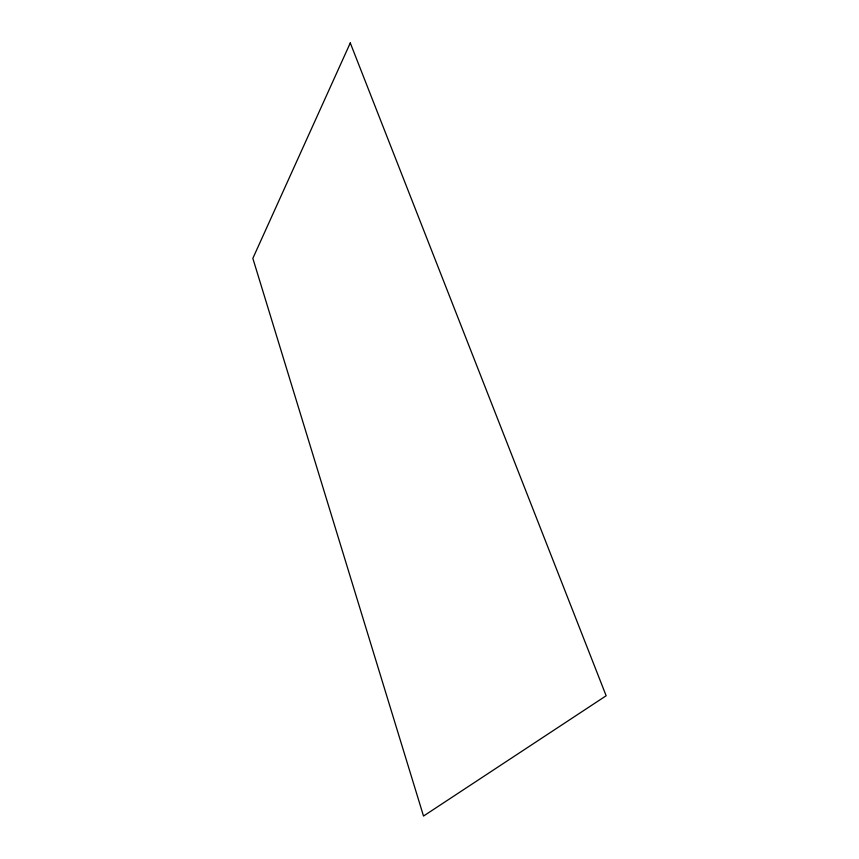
<?xml version="1.0" encoding="UTF-8"?>
<svg xmlns="http://www.w3.org/2000/svg" width="859" height="859" viewBox="0 0 859 859"><rect width="100%" height="100%" fill="white"/><g stroke="black" fill="none" stroke-linecap="round" stroke-linejoin="round"><path stroke-width="1.29" d="M350.279 42.95L252.847 258.355L423.519 816.05L606.153 695.758L350.279 42.95"/></g></svg>
